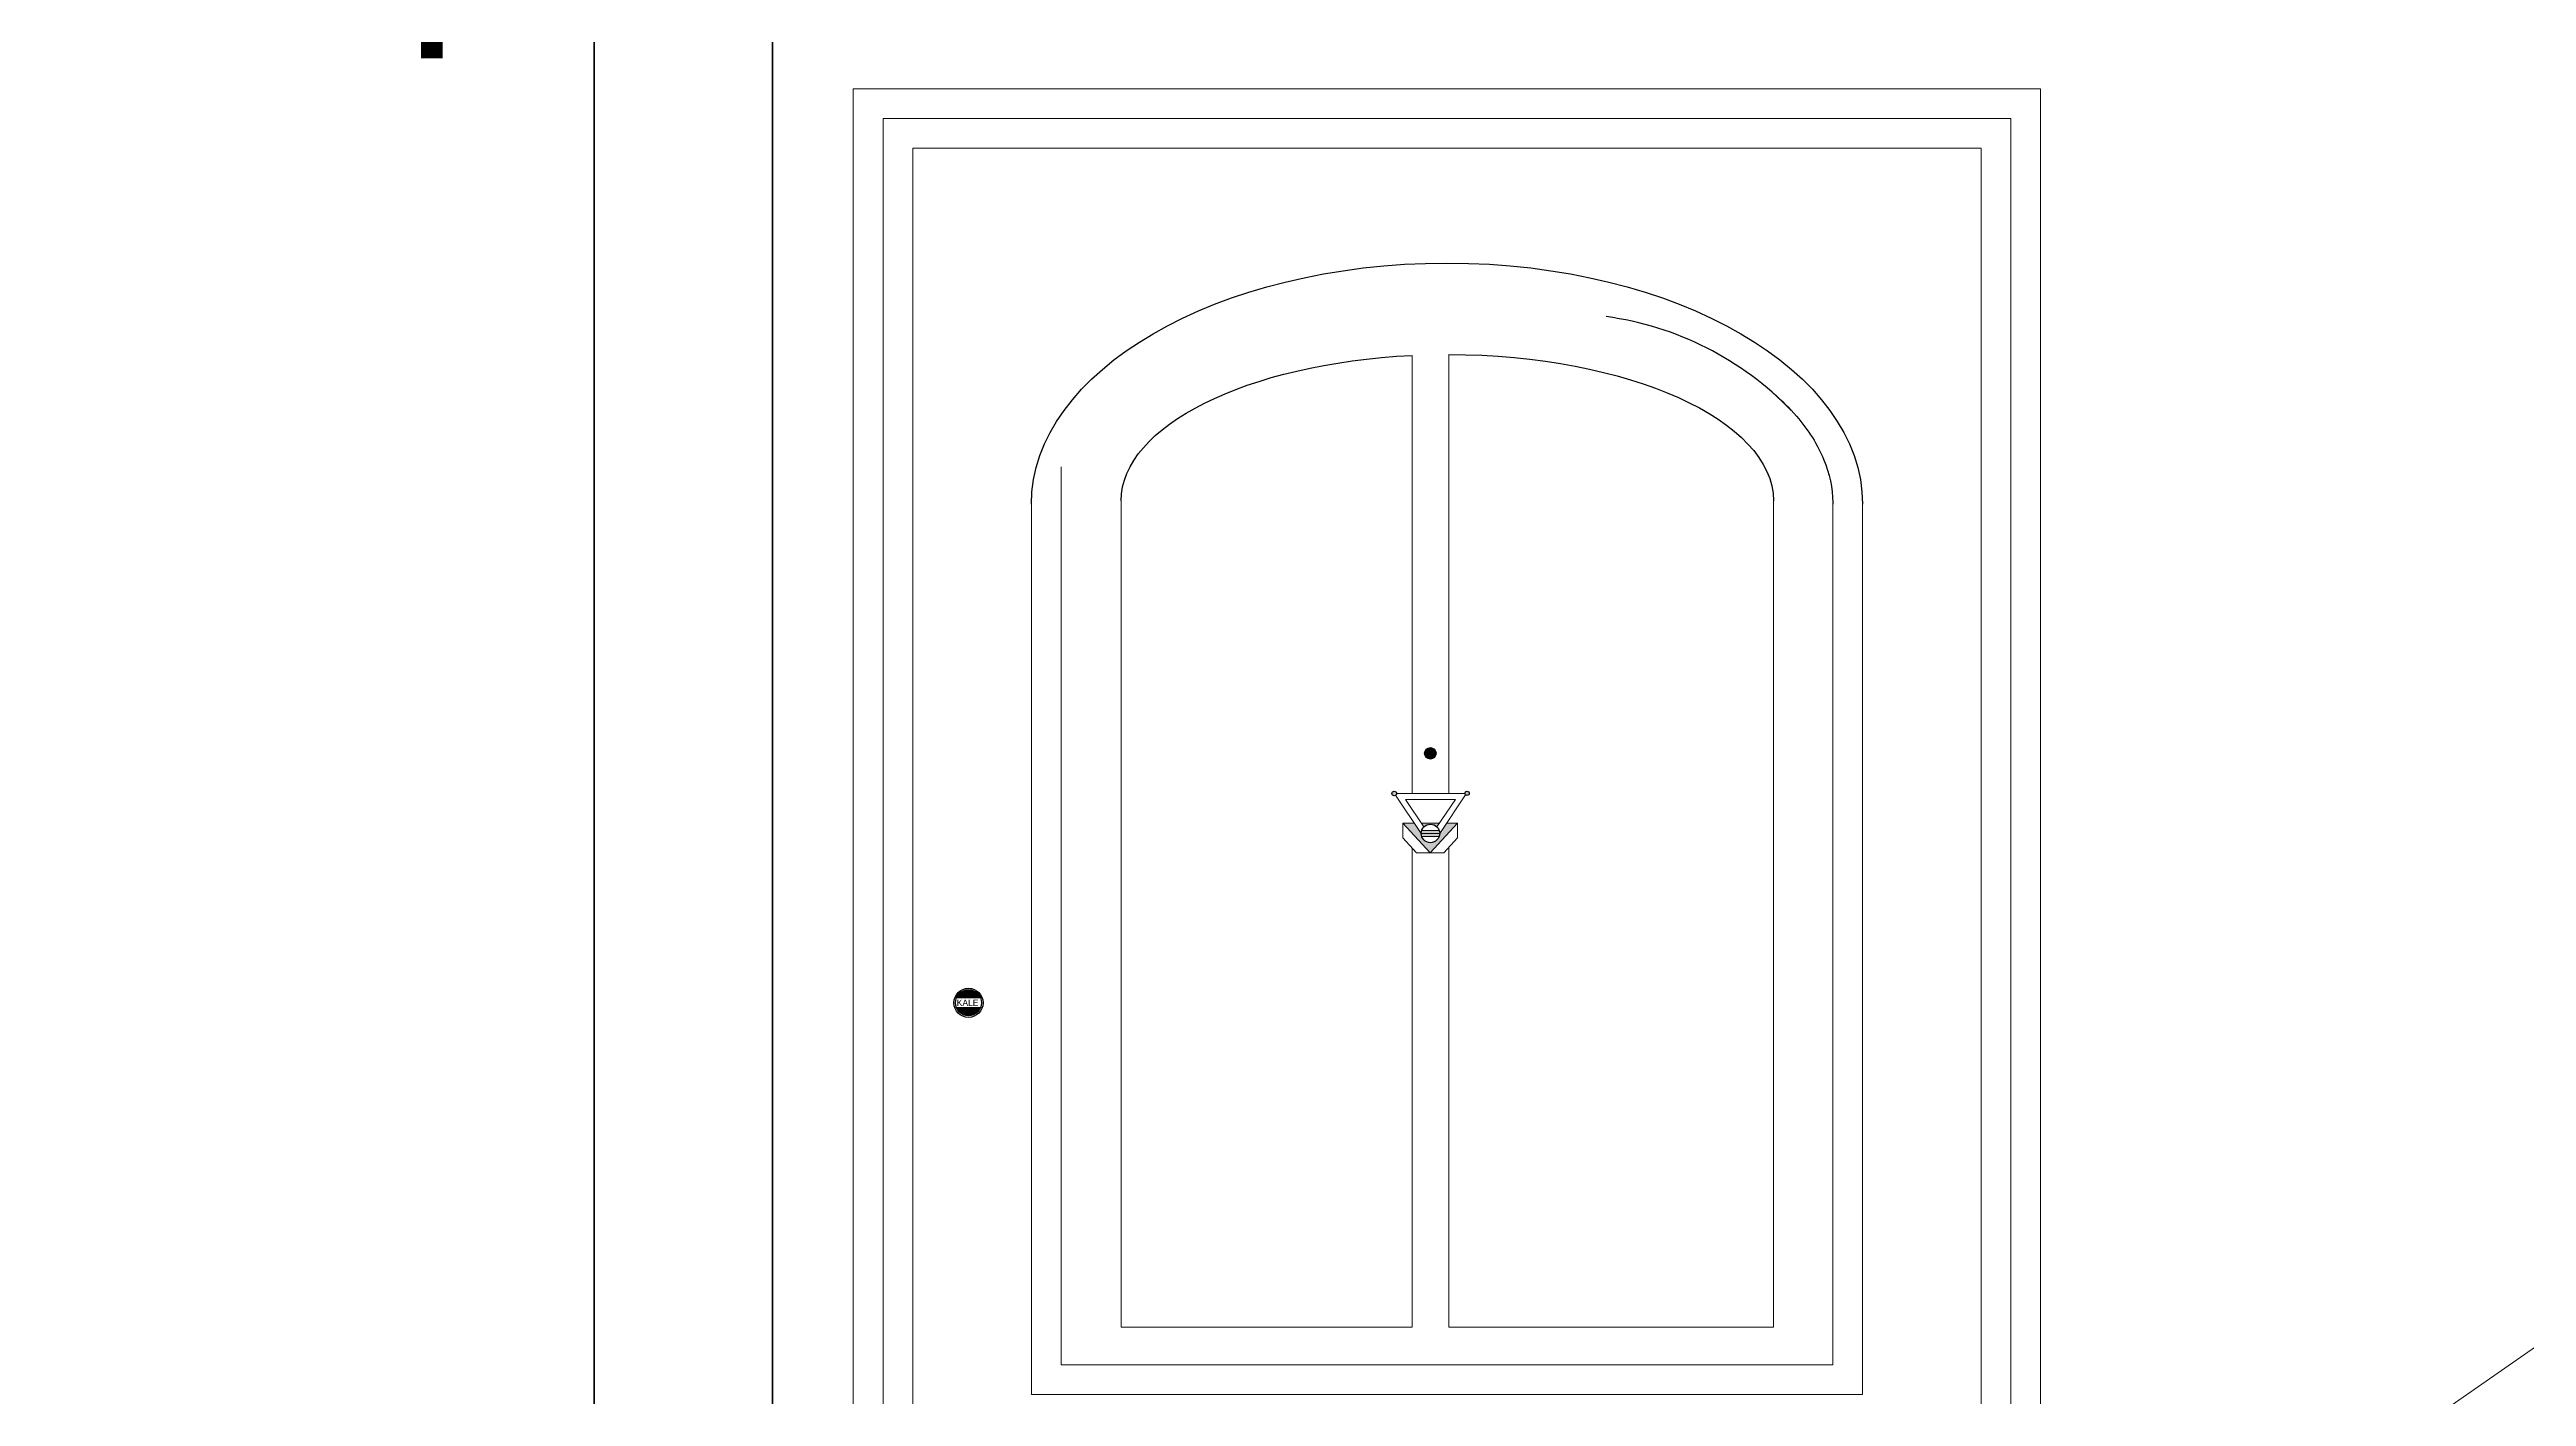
# Model space of a CAD drawing. Header units: millimetres. Extents: x 35860 to 71103, y -11298 to -8385.
# Drawn here: x 54766.2 to 54974.8, y -10353.6 to -10240.1 of the extents above; entities that cross this region are included whole.
import ezdxf
from ezdxf.enums import TextEntityAlignment as Align

# ---------------------------------------------------------------- set-up
doc = ezdxf.new("R2010")
doc.units = ezdxf.units.MM
doc.header["$MEASUREMENT"] = 0
for name, color, linetype, lineweight in [('02', 2, 'Continuous', 20), ('03_Yazı', 1, 'Continuous', 30), ('07', 3, 'Continuous', 70)]:
    doc.layers.add(name, color=color, linetype=linetype, lineweight=lineweight)
doc.layers.add('OLC', color=254, linetype='Continuous')
doc.layers.add('P', color=7, linetype='Continuous')
doc.styles.add('C', font='')
doc.styles.get('C').set_extended_font_data('Courier New Tur')

# ---------------------------------------------------------------- blocks, each defined once
blk = doc.blocks.new('DET_NO')
at = {"layer": '03_Yazı'}
blk.add_circle((0, 0), 20, dxfattribs=at)
at = {"layer": '03_Yazı', "style": 'C'}
blk.add_attdef('DET-1', text='', height=12.5, dxfattribs=at).set_placement((-30, 0), align=Align.MIDDLE_RIGHT)

msp = doc.modelspace()

# ---------------------------------------------------------------- hatches: boundary and pattern name
at = {"layer": 'OLC'}
msp.add_hatch(color=256, dxfattribs=at).paths.add_polyline_path([(54882.88, -10299.4, -1), (54882.12, -10299.4, -1)])
msp.add_hatch(color=256, dxfattribs=at).paths.add_polyline_path([(54882.88, -10299.4, -1), (54882.12, -10299.4, -1)])
msp.add_hatch(color=256, dxfattribs=at).paths.add_polyline_path([(54882.88, -10299.4, -1), (54882.12, -10299.4, -1)])
msp.add_hatch(color=256, dxfattribs=at).paths.add_polyline_path([(54882.88, -10299.4, -1), (54882.12, -10299.4, -1)])
msp.add_hatch(color=256, dxfattribs=at).paths.add_polyline_path([(54882.88, -10299.4, -1), (54882.12, -10299.4, -1)])
msp.add_hatch(color=256, dxfattribs=at).paths.add_polyline_path([(54882.88, -10299.4, -1), (54882.12, -10299.4, -1)])
msp.add_hatch(color=256, dxfattribs=at).paths.add_polyline_path([(54882.88, -10299.4, -1), (54882.12, -10299.4, -1)])
msp.add_hatch(color=256, dxfattribs=at).paths.add_polyline_path([(54882.88, -10299.4, -1), (54882.12, -10299.4, -1)])
msp.add_hatch(color=256, dxfattribs=at).paths.add_polyline_path([(54882.88, -10299.4, -1), (54882.12, -10299.4, -1)])
h = msp.add_hatch(color=256, dxfattribs=at)
h.paths.add_polyline_path([(54879.26, -10302.78, -1), (54879.65, -10302.78, -1)])
h.paths.add_polyline_path([(54885.42, -10302.77, -1.000005), (54885.79, -10302.77, -1.000005)])
h = msp.add_hatch(color=256, dxfattribs=at)
h.paths.add_polyline_path([(54879.26, -10302.78, -1), (54879.65, -10302.78, -1)])
h.paths.add_polyline_path([(54885.42, -10302.77, -1.000005), (54885.79, -10302.77, -1.000005)])
h = msp.add_hatch(color=256, dxfattribs=at)
h.paths.add_polyline_path([(54879.26, -10302.78, -1), (54879.65, -10302.78, -1)])
h.paths.add_polyline_path([(54885.42, -10302.77, -1.000005), (54885.79, -10302.77, -1.000005)])
h = msp.add_hatch(color=256, dxfattribs=at)
h.paths.add_polyline_path([(54880.19, -10305.28), (54881.14, -10305.28), (54881.73, -10306.15, 1), (54883.29, -10306.15), (54883.87, -10305.28), (54884.8, -10305.28), (54882.49, -10307.78)])
h.paths.add_polyline_path([(54881.96, -10305.6), (54881.75, -10305.28), (54883.27, -10305.28), (54883.05, -10305.6, 0.410146)], flags=17)
h.paths.add_polyline_path([(54881.78, -10305.9), (54883.24, -10305.9, -0.082185), (54883.29, -10306.15), (54881.73, -10306.15, -0.082185)], flags=17)
h.paths.add_polyline_path([(54881.73, -10306.15), (54883.29, -10306.15, -0.082185), (54883.24, -10306.4), (54881.78, -10306.4, -0.082185)], flags=16)
h = msp.add_hatch(color=256, dxfattribs=at)
h.paths.add_polyline_path([(54880.19, -10305.28), (54881.14, -10305.28), (54881.73, -10306.15, 1), (54883.29, -10306.15), (54883.87, -10305.28), (54884.8, -10305.28), (54882.49, -10307.78)])
h.paths.add_polyline_path([(54881.96, -10305.6), (54881.75, -10305.28), (54883.27, -10305.28), (54883.05, -10305.6, 0.410146)], flags=17)
h.paths.add_polyline_path([(54881.78, -10305.9), (54883.24, -10305.9, -0.082185), (54883.29, -10306.15), (54881.73, -10306.15, -0.082185)], flags=17)
h.paths.add_polyline_path([(54881.73, -10306.15), (54883.29, -10306.15, -0.082185), (54883.24, -10306.4), (54881.78, -10306.4, -0.082185)], flags=16)
h = msp.add_hatch(color=256, dxfattribs=at)
h.paths.add_polyline_path([(54880.19, -10305.28), (54881.14, -10305.28), (54881.73, -10306.15, 1), (54883.29, -10306.15), (54883.87, -10305.28), (54884.8, -10305.28), (54882.49, -10307.78)])
h.paths.add_polyline_path([(54881.96, -10305.6), (54881.75, -10305.28), (54883.27, -10305.28), (54883.05, -10305.6, 0.410146)], flags=17)
h.paths.add_polyline_path([(54881.78, -10305.9), (54883.24, -10305.9, -0.082185), (54883.29, -10306.15), (54881.73, -10306.15, -0.082185)], flags=17)
h.paths.add_polyline_path([(54881.73, -10306.15), (54883.29, -10306.15, -0.082185), (54883.24, -10306.4), (54881.78, -10306.4, -0.082185)], flags=16)
h = msp.add_hatch(color=256, dxfattribs=at)
h.paths.add_polyline_path([(54844.63, -10320.8, -0.689232), (54842.57, -10320.8)])
h.paths.add_polyline_path([(54842.57, -10320.01, -0.684046), (54844.62, -10320.01)])
h = msp.add_hatch(color=256, dxfattribs=at)
h.paths.add_polyline_path([(54844.63, -10320.8, -0.689232), (54842.57, -10320.8)])
h.paths.add_polyline_path([(54842.57, -10320.01, -0.684046), (54844.62, -10320.01)])
h = msp.add_hatch(color=256, dxfattribs=at)
h.paths.add_polyline_path([(54844.63, -10320.8, -0.689232), (54842.57, -10320.8)])
h.paths.add_polyline_path([(54842.57, -10320.01, -0.684046), (54844.62, -10320.01)])

# ---------------------------------------------------------------- linework, layer by layer
at = {"layer": '02'}
for p, q in [((54933.9, -10243.42), (54833.9, -10243.42)), ((54933.9, -10243.42), (54833.9, -10243.42)), ((54933.9, -10243.42), (54833.9, -10243.42)), ((54833.9, -10243.42), (54833.9, -10463.42)), ((54833.9, -10243.42), (54833.9, -10463.42)), ((54833.9, -10243.42), (54833.9, -10463.42)), ((54933.9, -10243.42), (54833.9, -10243.42)), ((54933.9, -10243.42), (54833.9, -10243.42)), ((54933.9, -10243.42), (54833.9, -10243.42)), ((54833.9, -10243.42), (54833.9, -10463.42)), ((54833.9, -10243.42), (54833.9, -10463.42)), ((54833.9, -10243.42), (54833.9, -10463.42)), ((54933.9, -10243.42), (54833.9, -10243.42)), ((54933.9, -10243.42), (54833.9, -10243.42)), ((54933.9, -10243.42), (54833.9, -10243.42)), ((54833.9, -10243.42), (54833.9, -10463.42)), ((54833.9, -10243.42), (54833.9, -10463.42)), ((54833.9, -10243.42), (54833.9, -10463.42)), ((54933.9, -10243.42), (54933.9, -10378.36)), ((54933.9, -10243.42), (54933.9, -10378.36)), ((54933.9, -10243.42), (54933.9, -10378.36)), ((54933.9, -10243.42), (54933.9, -10378.36)), ((54933.9, -10243.42), (54933.9, -10378.36)), ((54933.9, -10243.42), (54933.9, -10378.36)), ((54933.9, -10378.36), (54933.9, -10243.42)), ((54933.9, -10378.36), (54933.9, -10243.42)), ((54933.9, -10378.36), (54933.9, -10243.42)), ((54931.4, -10245.92), (54836.4, -10245.92)), ((54931.4, -10245.92), (54836.4, -10245.92)), ((54931.4, -10245.92), (54836.4, -10245.92)), ((54836.4, -10245.92), (54836.4, -10460.92)), ((54836.4, -10245.92), (54836.4, -10460.92)), ((54836.4, -10245.92), (54836.4, -10460.92)), ((54931.4, -10245.92), (54836.4, -10245.92)), ((54931.4, -10245.92), (54836.4, -10245.92)), ((54931.4, -10245.92), (54836.4, -10245.92)), ((54836.4, -10245.92), (54836.4, -10460.92)), ((54836.4, -10245.92), (54836.4, -10460.92)), ((54836.4, -10245.92), (54836.4, -10460.92)), ((54931.4, -10245.92), (54836.4, -10245.92)), ((54931.4, -10245.92), (54836.4, -10245.92)), ((54931.4, -10245.92), (54836.4, -10245.92)), ((54836.4, -10245.92), (54836.4, -10460.92)), ((54836.4, -10245.92), (54836.4, -10460.92)), ((54836.4, -10245.92), (54836.4, -10460.92)), ((54931.4, -10380.1), (54931.4, -10245.92)), ((54931.4, -10380.1), (54931.4, -10245.92)), ((54931.4, -10380.1), (54931.4, -10245.92)), ((54931.4, -10380.1), (54931.4, -10245.92)), ((54931.4, -10380.1), (54931.4, -10245.92)), ((54931.4, -10380.1), (54931.4, -10245.92)), ((54931.4, -10380.1), (54931.4, -10245.92)), ((54931.4, -10380.1), (54931.4, -10245.92)), ((54931.4, -10380.1), (54931.4, -10245.92)), ((54928.9, -10248.42), (54838.9, -10248.42)), ((54928.9, -10248.42), (54838.9, -10248.42)), ((54928.9, -10248.42), (54838.9, -10248.42)), ((54838.9, -10248.42), (54838.9, -10458.42)), ((54838.9, -10248.42), (54838.9, -10458.42)), ((54838.9, -10248.42), (54838.9, -10458.42)), ((54928.9, -10248.42), (54838.9, -10248.42)), ((54928.9, -10248.42), (54838.9, -10248.42)), ((54928.9, -10248.42), (54838.9, -10248.42)), ((54838.9, -10248.42), (54838.9, -10458.42)), ((54838.9, -10248.42), (54838.9, -10458.42)), ((54838.9, -10248.42), (54838.9, -10458.42)), ((54928.9, -10248.42), (54838.9, -10248.42)), ((54928.9, -10248.42), (54838.9, -10248.42)), ((54928.9, -10248.42), (54838.9, -10248.42)), ((54838.9, -10248.42), (54838.9, -10458.42)), ((54838.9, -10248.42), (54838.9, -10458.42)), ((54838.9, -10248.42), (54838.9, -10458.42)), ((54928.9, -10381.84), (54928.9, -10248.42)), ((54928.9, -10381.84), (54928.9, -10248.42)), ((54928.9, -10381.84), (54928.9, -10248.42)), ((54928.9, -10381.84), (54928.9, -10248.42)), ((54928.9, -10381.84), (54928.9, -10248.42)), ((54928.9, -10381.84), (54928.9, -10248.42)), ((54928.9, -10381.84), (54928.9, -10248.42)), ((54928.9, -10381.84), (54928.9, -10248.42)), ((54928.9, -10381.84), (54928.9, -10248.42)), ((54880.96, -10273.13), (54880.96, -10265.88)), ((54880.96, -10273.13), (54880.96, -10265.88)), ((54880.96, -10273.13), (54880.96, -10265.88)), ((54880.96, -10273.13), (54880.96, -10265.88)), ((54880.96, -10273.13), (54880.96, -10265.88)), ((54880.96, -10273.13), (54880.96, -10265.88)), ((54880.96, -10273.13), (54880.96, -10265.88)), ((54880.96, -10273.13), (54880.96, -10265.88)), ((54880.96, -10273.13), (54880.96, -10265.88)), ((54884.05, -10273.13), (54884.05, -10265.81)), ((54884.05, -10273.13), (54884.05, -10265.81)), ((54884.05, -10273.13), (54884.05, -10265.81)), ((54884.05, -10273.13), (54884.05, -10265.81)), ((54884.05, -10273.13), (54884.05, -10265.81)), ((54884.05, -10273.13), (54884.05, -10265.81)), ((54884.05, -10273.13), (54884.05, -10265.81)), ((54884.05, -10273.13), (54884.05, -10265.81)), ((54884.05, -10273.13), (54884.05, -10265.81)), ((54880.96, -10278.13), (54880.96, -10273.13)), ((54880.96, -10278.13), (54880.96, -10273.13)), ((54880.96, -10278.13), (54880.96, -10273.13)), ((54880.96, -10278.13), (54880.96, -10273.13)), ((54880.96, -10278.13), (54880.96, -10273.13)), ((54880.96, -10278.13), (54880.96, -10273.13)), ((54880.96, -10278.13), (54880.96, -10273.13)), ((54880.96, -10278.13), (54880.96, -10273.13)), ((54880.96, -10278.13), (54880.96, -10273.13)), ((54884.05, -10278.13), (54884.05, -10273.13)), ((54884.05, -10278.13), (54884.05, -10273.13)), ((54884.05, -10278.13), (54884.05, -10273.13)), ((54884.05, -10278.13), (54884.05, -10273.13)), ((54884.05, -10278.13), (54884.05, -10273.13)), ((54884.05, -10278.13), (54884.05, -10273.13)), ((54884.05, -10278.13), (54884.05, -10273.13)), ((54884.05, -10278.13), (54884.05, -10273.13)), ((54884.05, -10278.13), (54884.05, -10273.13)), ((54851.4, -10275.28), (54851.4, -10350.92)), ((54851.4, -10275.28), (54851.4, -10350.92)), ((54851.4, -10275.28), (54851.4, -10350.92)), ((54848.9, -10278.42), (54848.9, -10353.42)), ((54848.9, -10278.42), (54848.9, -10353.42)), ((54848.9, -10278.42), (54848.9, -10353.42)), ((54848.9, -10278.42), (54848.9, -10353.42)), ((54848.9, -10278.42), (54848.9, -10353.42)), ((54848.9, -10278.42), (54848.9, -10353.42)), ((54848.9, -10278.42), (54848.9, -10353.42)), ((54848.9, -10278.42), (54848.9, -10353.42)), ((54848.9, -10278.42), (54848.9, -10353.42)), ((54851.4, -10278.42), (54851.4, -10350.92)), ((54851.4, -10278.42), (54851.4, -10350.92)), ((54851.4, -10278.42), (54851.4, -10350.92)), ((54851.4, -10278.42), (54851.4, -10350.92)), ((54851.4, -10278.42), (54851.4, -10350.92)), ((54851.4, -10278.42), (54851.4, -10350.92)), ((54856.46, -10347.74), (54856.46, -10278.13)), ((54856.46, -10347.74), (54856.46, -10278.13)), ((54856.46, -10347.74), (54856.46, -10278.13)), ((54856.46, -10347.74), (54856.46, -10278.13)), ((54856.46, -10347.74), (54856.46, -10278.13)), ((54856.46, -10347.74), (54856.46, -10278.13)), ((54856.46, -10347.74), (54856.46, -10278.13)), ((54856.46, -10347.74), (54856.46, -10278.13)), ((54856.46, -10347.74), (54856.46, -10278.13)), ((54880.96, -10278.13), (54880.96, -10302.78)), ((54880.96, -10278.13), (54880.96, -10292.78)), ((54880.96, -10278.13), (54880.96, -10292.78)), ((54880.96, -10278.13), (54880.96, -10302.78)), ((54880.96, -10278.13), (54880.96, -10302.78)), ((54880.96, -10278.13), (54880.96, -10292.78)), ((54880.96, -10278.13), (54880.96, -10302.78)), ((54880.96, -10278.13), (54880.96, -10292.78)), ((54880.96, -10278.13), (54880.96, -10292.78)), ((54880.96, -10278.13), (54880.96, -10302.78)), ((54880.96, -10278.13), (54880.96, -10302.78)), ((54880.96, -10278.13), (54880.96, -10292.78)), ((54880.96, -10278.13), (54880.96, -10302.78)), ((54880.96, -10278.13), (54880.96, -10292.78)), ((54880.96, -10278.13), (54880.96, -10292.78)), ((54880.96, -10278.13), (54880.96, -10302.78)), ((54880.96, -10278.13), (54880.96, -10302.78)), ((54880.96, -10278.13), (54880.96, -10292.78)), ((54884.05, -10302.78), (54884.05, -10278.13)), ((54884.05, -10292.78), (54884.05, -10278.13)), ((54884.05, -10292.78), (54884.05, -10278.13)), ((54884.05, -10302.78), (54884.05, -10278.13)), ((54884.05, -10302.78), (54884.05, -10278.13)), ((54884.05, -10292.78), (54884.05, -10278.13)), ((54884.05, -10302.78), (54884.05, -10278.13)), ((54884.05, -10292.78), (54884.05, -10278.13)), ((54884.05, -10292.78), (54884.05, -10278.13)), ((54884.05, -10302.78), (54884.05, -10278.13)), ((54884.05, -10302.78), (54884.05, -10278.13)), ((54884.05, -10292.78), (54884.05, -10278.13)), ((54884.05, -10302.78), (54884.05, -10278.13)), ((54884.05, -10292.78), (54884.05, -10278.13)), ((54884.05, -10292.78), (54884.05, -10278.13)), ((54884.05, -10302.78), (54884.05, -10278.13)), ((54884.05, -10302.78), (54884.05, -10278.13)), ((54884.05, -10292.78), (54884.05, -10278.13)), ((54911.39, -10278.13), (54911.39, -10347.74)), ((54911.39, -10278.13), (54911.39, -10347.74)), ((54911.39, -10278.13), (54911.39, -10347.74)), ((54911.39, -10278.13), (54911.39, -10347.74)), ((54911.39, -10278.13), (54911.39, -10347.74)), ((54911.39, -10278.13), (54911.39, -10347.74)), ((54911.39, -10278.13), (54911.39, -10347.74)), ((54911.39, -10278.13), (54911.39, -10347.74)), ((54911.39, -10278.13), (54911.39, -10347.74)), ((54916.4, -10350.92), (54916.4, -10278.42)), ((54916.4, -10350.92), (54916.4, -10278.42)), ((54916.4, -10350.92), (54916.4, -10278.42)), ((54916.4, -10350.92), (54916.4, -10278.42)), ((54916.4, -10350.92), (54916.4, -10278.42)), ((54916.4, -10350.92), (54916.4, -10278.42)), ((54916.4, -10350.92), (54916.4, -10278.42)), ((54916.4, -10350.92), (54916.4, -10278.42)), ((54916.4, -10350.92), (54916.4, -10278.42)), ((54918.9, -10353.42), (54918.9, -10278.42)), ((54918.9, -10353.42), (54918.9, -10278.42)), ((54918.9, -10353.42), (54918.9, -10278.42)), ((54918.9, -10353.42), (54918.9, -10278.42)), ((54918.9, -10353.42), (54918.9, -10278.42)), ((54918.9, -10353.42), (54918.9, -10278.42)), ((54918.9, -10353.42), (54918.9, -10278.42)), ((54918.9, -10353.42), (54918.9, -10278.42)), ((54918.9, -10353.42), (54918.9, -10278.42)), ((54922.42, -10386.35), (55074.58, -10280.55)), ((54881.73, -10306.15), (54879.56, -10302.93)), ((54881.73, -10306.15), (54879.56, -10302.93)), ((54881.73, -10306.15), (54879.56, -10302.93)), ((54881.73, -10306.15), (54879.56, -10302.93)), ((54881.73, -10306.15), (54879.56, -10302.93)), ((54881.73, -10306.15), (54879.56, -10302.93)), ((54881.73, -10306.15), (54879.56, -10302.93)), ((54881.73, -10306.15), (54879.56, -10302.93)), ((54881.73, -10306.15), (54879.56, -10302.93)), ((54879.65, -10302.78), (54880.96, -10302.78)), ((54879.65, -10302.78), (54880.96, -10302.78)), ((54879.65, -10302.78), (54880.96, -10302.78)), ((54879.65, -10302.78), (54880.96, -10302.78)), ((54879.65, -10302.78), (54880.96, -10302.78)), ((54879.65, -10302.78), (54880.96, -10302.78)), ((54879.65, -10302.78), (54880.96, -10302.78)), ((54879.65, -10302.78), (54880.96, -10302.78)), ((54879.65, -10302.78), (54880.96, -10302.78)), ((54880.06, -10302.78), (54880.06, -10302.78)), ((54880.06, -10302.78), (54880.06, -10302.78)), ((54880.06, -10302.78), (54880.06, -10302.78)), ((54880.06, -10302.78), (54880.06, -10302.78)), ((54880.06, -10302.78), (54880.06, -10302.78)), ((54880.06, -10302.78), (54880.06, -10302.78)), ((54880.06, -10302.78), (54880.06, -10302.78)), ((54880.06, -10302.78), (54880.06, -10302.78)), ((54880.06, -10302.78), (54880.06, -10302.78)), ((54884.61, -10303.28), (54880.4, -10303.28)), ((54881.96, -10305.6), (54880.4, -10303.28)), ((54881.96, -10305.6), (54880.4, -10303.28)), ((54884.61, -10303.28), (54880.4, -10303.28)), ((54884.61, -10303.28), (54880.4, -10303.28)), ((54881.96, -10305.6), (54880.4, -10303.28)), ((54884.61, -10303.28), (54880.4, -10303.28)), ((54881.96, -10305.6), (54880.4, -10303.28)), ((54881.96, -10305.6), (54880.4, -10303.28)), ((54884.61, -10303.28), (54880.4, -10303.28)), ((54884.61, -10303.28), (54880.4, -10303.28)), ((54881.96, -10305.6), (54880.4, -10303.28)), ((54884.61, -10303.28), (54880.4, -10303.28)), ((54881.96, -10305.6), (54880.4, -10303.28)), ((54881.96, -10305.6), (54880.4, -10303.28)), ((54884.61, -10303.28), (54880.4, -10303.28)), ((54884.61, -10303.28), (54880.4, -10303.28)), ((54881.96, -10305.6), (54880.4, -10303.28)), ((54884.05, -10302.78), (54880.96, -10302.78)), ((54884.05, -10302.78), (54880.96, -10302.78)), ((54884.05, -10302.78), (54880.96, -10302.78)), ((54884.05, -10302.78), (54880.96, -10302.78)), ((54884.05, -10302.78), (54880.96, -10302.78)), ((54884.05, -10302.78), (54880.96, -10302.78)), ((54884.05, -10302.78), (54880.96, -10302.78)), ((54884.05, -10302.78), (54880.96, -10302.78)), ((54884.05, -10302.78), (54880.96, -10302.78)), ((54884.61, -10303.28), (54883.05, -10305.6)), ((54884.61, -10303.28), (54883.05, -10305.6)), ((54884.61, -10303.28), (54883.05, -10305.6)), ((54884.61, -10303.28), (54883.05, -10305.6)), ((54884.61, -10303.28), (54883.05, -10305.6)), ((54884.61, -10303.28), (54883.05, -10305.6)), ((54884.61, -10303.28), (54883.05, -10305.6)), ((54884.61, -10303.28), (54883.05, -10305.6)), ((54884.61, -10303.28), (54883.05, -10305.6)), ((54885.47, -10302.9), (54883.29, -10306.15)), ((54885.47, -10302.9), (54883.29, -10306.15)), ((54885.47, -10302.9), (54883.29, -10306.15)), ((54885.47, -10302.9), (54883.29, -10306.15)), ((54885.47, -10302.9), (54883.29, -10306.15)), ((54885.47, -10302.9), (54883.29, -10306.15)), ((54885.47, -10302.9), (54883.29, -10306.15)), ((54885.47, -10302.9), (54883.29, -10306.15)), ((54885.47, -10302.9), (54883.29, -10306.15)), ((54884.05, -10302.78), (54885.42, -10302.78)), ((54884.05, -10302.78), (54885.42, -10302.78)), ((54884.05, -10302.78), (54885.42, -10302.78)), ((54884.05, -10302.78), (54885.42, -10302.78)), ((54884.05, -10302.78), (54885.42, -10302.78)), ((54884.05, -10302.78), (54885.42, -10302.78)), ((54884.05, -10302.78), (54885.42, -10302.78)), ((54884.05, -10302.78), (54885.42, -10302.78)), ((54884.05, -10302.78), (54885.42, -10302.78)), ((54884.95, -10302.78), (54884.94, -10302.78)), ((54884.95, -10302.78), (54884.94, -10302.78)), ((54884.95, -10302.78), (54884.94, -10302.78)), ((54884.95, -10302.78), (54884.94, -10302.78)), ((54884.95, -10302.78), (54884.94, -10302.78)), ((54884.95, -10302.78), (54884.94, -10302.78)), ((54884.95, -10302.78), (54884.94, -10302.78)), ((54884.95, -10302.78), (54884.94, -10302.78)), ((54884.95, -10302.78), (54884.94, -10302.78)), ((54882.49, -10307.78), (54880.19, -10305.28)), ((54881.14, -10305.28), (54880.19, -10305.28)), ((54880.19, -10305.28), (54880.19, -10306.53)), ((54882.49, -10307.78), (54880.19, -10305.28)), ((54880.19, -10305.28), (54880.19, -10306.53)), ((54881.14, -10305.28), (54880.19, -10305.28)), ((54882.49, -10307.78), (54880.19, -10305.28)), ((54881.14, -10305.28), (54880.19, -10305.28)), ((54880.19, -10305.28), (54880.19, -10306.53)), ((54882.49, -10307.78), (54880.19, -10305.28)), ((54881.14, -10305.28), (54880.19, -10305.28)), ((54880.19, -10305.28), (54880.19, -10306.53)), ((54882.49, -10307.78), (54880.19, -10305.28)), ((54880.19, -10305.28), (54880.19, -10306.53)), ((54881.14, -10305.28), (54880.19, -10305.28)), ((54882.49, -10307.78), (54880.19, -10305.28)), ((54881.14, -10305.28), (54880.19, -10305.28)), ((54880.19, -10305.28), (54880.19, -10306.53)), ((54882.49, -10307.78), (54880.19, -10305.28)), ((54881.14, -10305.28), (54880.19, -10305.28)), ((54880.19, -10305.28), (54880.19, -10306.53)), ((54882.49, -10307.78), (54880.19, -10305.28)), ((54880.19, -10305.28), (54880.19, -10306.53)), ((54881.14, -10305.28), (54880.19, -10305.28)), ((54882.49, -10307.78), (54880.19, -10305.28)), ((54881.14, -10305.28), (54880.19, -10305.28)), ((54880.19, -10305.28), (54880.19, -10306.53)), ((54883.27, -10305.28), (54881.75, -10305.28)), ((54883.27, -10305.28), (54881.75, -10305.28)), ((54883.27, -10305.28), (54881.75, -10305.28)), ((54883.27, -10305.28), (54881.75, -10305.28)), ((54883.27, -10305.28), (54881.75, -10305.28)), ((54883.27, -10305.28), (54881.75, -10305.28)), ((54883.27, -10305.28), (54881.75, -10305.28)), ((54883.27, -10305.28), (54881.75, -10305.28)), ((54883.27, -10305.28), (54881.75, -10305.28)), ((54883.24, -10305.9), (54881.78, -10305.9)), ((54883.24, -10305.9), (54881.78, -10305.9)), ((54883.24, -10305.9), (54881.78, -10305.9)), ((54883.24, -10305.9), (54881.78, -10305.9)), ((54883.24, -10305.9), (54881.78, -10305.9)), ((54883.24, -10305.9), (54881.78, -10305.9)), ((54883.24, -10305.9), (54881.78, -10305.9)), ((54883.24, -10305.9), (54881.78, -10305.9)), ((54883.24, -10305.9), (54881.78, -10305.9)), ((54884.8, -10305.28), (54882.49, -10307.78)), ((54884.8, -10305.28), (54882.49, -10307.78)), ((54884.8, -10305.28), (54882.49, -10307.78)), ((54884.8, -10305.28), (54882.49, -10307.78)), ((54884.8, -10305.28), (54882.49, -10307.78)), ((54884.8, -10305.28), (54882.49, -10307.78)), ((54884.8, -10305.28), (54882.49, -10307.78)), ((54884.8, -10305.28), (54882.49, -10307.78)), ((54884.8, -10305.28), (54882.49, -10307.78)), ((54884.8, -10305.28), (54883.87, -10305.28)), ((54884.8, -10305.28), (54883.87, -10305.28)), ((54884.8, -10305.28), (54883.87, -10305.28)), ((54884.8, -10305.28), (54883.87, -10305.28)), ((54884.8, -10305.28), (54883.87, -10305.28)), ((54884.8, -10305.28), (54883.87, -10305.28)), ((54884.8, -10305.28), (54883.87, -10305.28)), ((54884.8, -10305.28), (54883.87, -10305.28)), ((54884.8, -10305.28), (54883.87, -10305.28)), ((54884.8, -10306.53), (54884.8, -10305.28)), ((54884.8, -10306.53), (54884.8, -10305.28)), ((54884.8, -10306.53), (54884.8, -10305.28)), ((54884.8, -10306.53), (54884.8, -10305.28)), ((54884.8, -10306.53), (54884.8, -10305.28)), ((54884.8, -10306.53), (54884.8, -10305.28)), ((54884.8, -10306.53), (54884.8, -10305.28)), ((54884.8, -10306.53), (54884.8, -10305.28)), ((54884.8, -10306.53), (54884.8, -10305.28)), ((54880.19, -10306.53), (54881.34, -10307.77)), ((54880.19, -10306.53), (54881.34, -10307.77)), ((54880.19, -10306.53), (54881.34, -10307.77)), ((54880.19, -10306.53), (54881.34, -10307.77)), ((54880.19, -10306.53), (54881.34, -10307.77)), ((54880.19, -10306.53), (54881.34, -10307.77)), ((54880.19, -10306.53), (54881.34, -10307.77)), ((54880.19, -10306.53), (54881.34, -10307.77)), ((54880.19, -10306.53), (54881.34, -10307.77)), ((54880.96, -10307.35), (54880.96, -10347.74)), ((54880.96, -10307.35), (54880.96, -10347.74)), ((54880.96, -10307.35), (54880.96, -10347.74)), ((54880.96, -10307.35), (54880.96, -10347.74)), ((54880.96, -10307.35), (54880.96, -10347.74)), ((54880.96, -10307.35), (54880.96, -10347.74)), ((54880.96, -10307.35), (54880.96, -10347.74)), ((54880.96, -10307.35), (54880.96, -10347.74)), ((54880.96, -10307.35), (54880.96, -10347.74)), ((54880.96, -10307.78), (54880.96, -10307.78)), ((54880.96, -10307.78), (54880.96, -10307.78)), ((54880.96, -10307.78), (54880.96, -10307.78)), ((54880.96, -10307.78), (54880.96, -10307.78)), ((54880.96, -10307.78), (54880.96, -10307.78)), ((54880.96, -10307.78), (54880.96, -10307.78)), ((54880.96, -10307.78), (54880.96, -10307.78)), ((54880.96, -10307.78), (54880.96, -10307.78)), ((54880.96, -10307.78), (54880.96, -10307.78)), ((54882.49, -10307.78), (54881.34, -10307.77)), ((54883.65, -10307.78), (54881.34, -10307.77)), ((54883.65, -10307.78), (54881.34, -10307.77)), ((54882.49, -10307.78), (54881.34, -10307.77)), ((54882.49, -10307.78), (54881.34, -10307.77)), ((54883.65, -10307.78), (54881.34, -10307.77)), ((54882.49, -10307.78), (54881.34, -10307.77)), ((54883.65, -10307.78), (54881.34, -10307.77)), ((54883.65, -10307.78), (54881.34, -10307.77)), ((54882.49, -10307.78), (54881.34, -10307.77)), ((54882.49, -10307.78), (54881.34, -10307.77)), ((54883.65, -10307.78), (54881.34, -10307.77)), ((54882.49, -10307.78), (54881.34, -10307.77)), ((54883.65, -10307.78), (54881.34, -10307.77)), ((54883.65, -10307.78), (54881.34, -10307.77)), ((54882.49, -10307.78), (54881.34, -10307.77)), ((54882.49, -10307.78), (54881.34, -10307.77)), ((54883.65, -10307.78), (54881.34, -10307.77)), ((54883.29, -10306.15), (54881.73, -10306.15)), ((54883.29, -10306.15), (54881.73, -10306.15)), ((54883.29, -10306.15), (54881.73, -10306.15)), ((54883.29, -10306.15), (54881.73, -10306.15)), ((54883.29, -10306.15), (54881.73, -10306.15)), ((54883.29, -10306.15), (54881.73, -10306.15)), ((54883.29, -10306.15), (54881.73, -10306.15)), ((54883.29, -10306.15), (54881.73, -10306.15)), ((54883.29, -10306.15), (54881.73, -10306.15)), ((54883.24, -10306.4), (54881.78, -10306.4)), ((54883.24, -10306.4), (54881.78, -10306.4)), ((54883.24, -10306.4), (54881.78, -10306.4)), ((54883.24, -10306.4), (54881.78, -10306.4)), ((54883.24, -10306.4), (54881.78, -10306.4)), ((54883.24, -10306.4), (54881.78, -10306.4)), ((54883.24, -10306.4), (54881.78, -10306.4)), ((54883.24, -10306.4), (54881.78, -10306.4)), ((54883.24, -10306.4), (54881.78, -10306.4)), ((54884.8, -10306.53), (54883.65, -10307.78)), ((54884.8, -10306.53), (54883.65, -10307.78)), ((54884.8, -10306.53), (54883.65, -10307.78)), ((54884.8, -10306.53), (54883.65, -10307.78)), ((54884.8, -10306.53), (54883.65, -10307.78)), ((54884.8, -10306.53), (54883.65, -10307.78)), ((54884.8, -10306.53), (54883.65, -10307.78)), ((54884.8, -10306.53), (54883.65, -10307.78)), ((54884.8, -10306.53), (54883.65, -10307.78)), ((54884.05, -10347.74), (54884.05, -10307.34)), ((54884.05, -10347.74), (54884.05, -10307.34)), ((54884.05, -10347.74), (54884.05, -10307.34)), ((54884.05, -10347.74), (54884.05, -10307.34)), ((54884.05, -10347.74), (54884.05, -10307.34)), ((54884.05, -10347.74), (54884.05, -10307.34)), ((54884.05, -10347.74), (54884.05, -10307.34)), ((54884.05, -10347.74), (54884.05, -10307.34)), ((54884.05, -10347.74), (54884.05, -10307.34)), ((54884.05, -10307.78), (54884.05, -10307.78)), ((54884.05, -10307.78), (54884.05, -10307.78)), ((54884.05, -10307.78), (54884.05, -10307.78)), ((54884.05, -10307.78), (54884.05, -10307.78)), ((54884.05, -10307.78), (54884.05, -10307.78)), ((54884.05, -10307.78), (54884.05, -10307.78)), ((54884.05, -10307.78), (54884.05, -10307.78)), ((54884.05, -10307.78), (54884.05, -10307.78)), ((54884.05, -10307.78), (54884.05, -10307.78)), ((54844.62, -10320.01), (54842.57, -10320.01)), ((54844.62, -10320.01), (54842.57, -10320.01)), ((54844.62, -10320.01), (54842.57, -10320.01)), ((54844.63, -10320.8), (54842.57, -10320.8)), ((54844.63, -10320.8), (54842.57, -10320.8)), ((54844.63, -10320.8), (54842.57, -10320.8)), ((54880.96, -10347.74), (54856.46, -10347.74)), ((54880.96, -10347.74), (54856.46, -10347.74)), ((54880.96, -10347.74), (54856.46, -10347.74)), ((54880.96, -10347.74), (54856.46, -10347.74)), ((54880.96, -10347.74), (54856.46, -10347.74)), ((54880.96, -10347.74), (54856.46, -10347.74)), ((54880.96, -10347.74), (54856.46, -10347.74)), ((54880.96, -10347.74), (54856.46, -10347.74)), ((54880.96, -10347.74), (54856.46, -10347.74)), ((54911.39, -10347.74), (54884.05, -10347.74)), ((54911.39, -10347.74), (54884.05, -10347.74)), ((54911.39, -10347.74), (54884.05, -10347.74)), ((54911.39, -10347.74), (54884.05, -10347.74)), ((54911.39, -10347.74), (54884.05, -10347.74)), ((54911.39, -10347.74), (54884.05, -10347.74)), ((54911.39, -10347.74), (54884.05, -10347.74)), ((54911.39, -10347.74), (54884.05, -10347.74)), ((54911.39, -10347.74), (54884.05, -10347.74)), ((54851.4, -10350.92), (54916.4, -10350.92)), ((54851.4, -10350.92), (54916.4, -10350.92)), ((54851.4, -10350.92), (54916.4, -10350.92)), ((54851.4, -10350.92), (54916.4, -10350.92)), ((54851.4, -10350.92), (54916.4, -10350.92)), ((54851.4, -10350.92), (54916.4, -10350.92)), ((54851.4, -10350.92), (54916.4, -10350.92)), ((54851.4, -10350.92), (54916.4, -10350.92)), ((54851.4, -10350.92), (54916.4, -10350.92)), ((54848.9, -10353.42), (54918.9, -10353.42)), ((54848.9, -10353.42), (54918.9, -10353.42)), ((54848.9, -10353.42), (54918.9, -10353.42)), ((54848.9, -10353.42), (54918.9, -10353.42)), ((54848.9, -10353.42), (54918.9, -10353.42)), ((54848.9, -10353.42), (54918.9, -10353.42)), ((54848.9, -10353.42), (54918.9, -10353.42)), ((54848.9, -10353.42), (54918.9, -10353.42)), ((54848.9, -10353.42), (54918.9, -10353.42))]:
    msp.add_line(p, q, dxfattribs=at)
at = {"layer": '07'}
for p, q in [((54812.08, -10238.42), (54812.08, -10463.42)), ((54827.08, -10238.42), (54827.08, -10463.42))]:
    msp.add_line(p, q, dxfattribs=at)
at = {"layer": 'OLC'}
for centre, radius in [((54843.6, -10320.42), 1.23), ((54843.6, -10320.42), 1.23), ((54843.6, -10320.42), 1.23), ((54843.6, -10320.41), 1.1), ((54843.6, -10320.41), 1.1), ((54843.6, -10320.41), 1.1)]:
    msp.add_circle(centre, radius, dxfattribs=at)
at = {"layer": 'P'}
for centre, radius in [((54882.5, -10299.4), 0.483), ((54882.5, -10299.4), 0.483), ((54882.5, -10299.4), 0.483), ((54882.5, -10299.4), 0.483), ((54882.5, -10299.4), 0.483), ((54882.5, -10299.4), 0.483), ((54882.5, -10299.4), 0.483), ((54882.5, -10299.4), 0.483), ((54882.5, -10299.4), 0.483), ((54882.5, -10299.4), 0.433), ((54882.5, -10299.4), 0.433), ((54882.5, -10299.4), 0.433), ((54882.5, -10299.4), 0.433), ((54882.5, -10299.4), 0.433), ((54882.5, -10299.4), 0.433), ((54882.5, -10299.4), 0.433), ((54882.5, -10299.4), 0.433), ((54882.5, -10299.4), 0.433), ((54882.5, -10299.4), 0.383), ((54882.5, -10299.4), 0.383), ((54882.5, -10299.4), 0.383), ((54882.5, -10299.4), 0.383), ((54882.5, -10299.4), 0.383), ((54882.5, -10299.4), 0.383), ((54882.5, -10299.4), 0.383), ((54882.5, -10299.4), 0.383), ((54882.5, -10299.4), 0.383), ((54879.46, -10302.78), 0.191), ((54879.46, -10302.78), 0.191), ((54879.46, -10302.78), 0.191), ((54879.46, -10302.78), 0.191), ((54879.46, -10302.78), 0.191), ((54879.46, -10302.78), 0.191), ((54879.46, -10302.78), 0.191), ((54879.46, -10302.78), 0.191), ((54879.46, -10302.78), 0.191), ((54885.6, -10302.77), 0.182), ((54885.6, -10302.77), 0.182), ((54885.6, -10302.77), 0.182), ((54885.6, -10302.77), 0.182), ((54885.6, -10302.77), 0.182), ((54885.6, -10302.77), 0.182), ((54885.6, -10302.77), 0.182), ((54885.6, -10302.77), 0.182), ((54885.6, -10302.77), 0.182), ((54882.51, -10306.15), 0.776), ((54882.51, -10306.15), 0.776), ((54882.51, -10306.15), 0.776), ((54882.51, -10306.15), 0.776), ((54882.51, -10306.15), 0.776), ((54882.51, -10306.15), 0.776), ((54882.51, -10306.15), 0.776), ((54882.51, -10306.15), 0.776), ((54882.51, -10306.15), 0.776)]:
    msp.add_circle(centre, radius, dxfattribs=at)
msp.add_arc((54893.72, -10289.01), 26.64, 43.9419, 82.2671, dxfattribs=at)
msp.add_arc((54893.72, -10289.01), 26.64, 43.9419, 82.2671, dxfattribs=at)
msp.add_arc((54893.72, -10289.01), 26.64, 43.9419, 82.2671, dxfattribs=at)
at = {"layer": 'P', "extrusion": (0, 0, -1)}
for centre, major_axis, ratio, start_param, end_param in [((54883.9, -10278.42), (35, 0), 0.580502, 3.141593, 6.283185), ((54883.9, -10278.42), (35, 0), 0.580502, 3.141593, 6.283185), ((54883.9, -10278.42), (35, 0), 0.580502, 3.141593, 6.283185), ((54883.9, -10278.42), (35, 0), 0.580502, 3.141593, 6.283185), ((54883.9, -10278.42), (35, 0), 0.580502, 3.141593, 6.283185), ((54883.9, -10278.42), (35, 0), 0.580502, 3.141593, 6.283185), ((54883.9, -10278.42), (35, 0), 0.580502, 3.141593, 6.283185), ((54883.9, -10278.42), (35, 0), 0.580502, 3.141593, 6.283185), ((54883.9, -10278.42), (35, 0), 0.580502, 3.141593, 6.283185), ((54883.93, -10278.13), (27.47, 0), 0.448678, 3.141593, 4.603951), ((54883.93, -10278.13), (27.47, 0), 0.448678, 3.141593, 4.603951), ((54883.93, -10278.13), (27.47, 0), 0.448678, 3.141593, 4.603951), ((54883.93, -10278.13), (27.47, 0), 0.448678, 3.141593, 4.603951), ((54883.93, -10278.13), (27.47, 0), 0.448678, 3.141593, 4.603951), ((54883.93, -10278.13), (27.47, 0), 0.448678, 3.141593, 4.603951), ((54883.93, -10278.13), (27.47, 0), 0.448678, 3.141593, 4.603951), ((54883.93, -10278.13), (27.47, 0), 0.448678, 3.141593, 4.603951), ((54883.93, -10278.13), (27.47, 0), 0.448678, 3.141593, 4.603951), ((54883.93, -10278.13), (27.47, 0), 0.448678, 4.716718, 6.283185), ((54883.93, -10278.13), (27.47, 0), 0.448678, 4.716718, 6.283185), ((54883.93, -10278.13), (27.47, 0), 0.448678, 4.716718, 6.283185), ((54883.93, -10278.13), (27.47, 0), 0.448678, 4.716718, 6.283185), ((54883.93, -10278.13), (27.47, 0), 0.448678, 4.716718, 6.283185), ((54883.93, -10278.13), (27.47, 0), 0.448678, 4.716718, 6.283185), ((54883.93, -10278.13), (27.47, 0), 0.448678, 4.716718, 6.283185), ((54883.93, -10278.13), (27.47, 0), 0.448678, 4.716718, 6.283185), ((54883.93, -10278.13), (27.47, 0), 0.448678, 4.716718, 6.283185)]:
    msp.add_ellipse(centre, major_axis=major_axis, ratio=ratio, start_param=start_param, end_param=end_param, dxfattribs=at)
at = {"layer": 'P'}
msp.add_open_spline([(54911.39, -10269.05), (54912.12, -10269.68), (54912.77, -10270.33), (54914.36, -10272.18), (54915.12, -10273.41), (54916.13, -10275.85), (54916.38, -10277.06), (54916.4, -10278.32), (54916.4, -10278.37), (54916.4, -10278.42)], degree=3, knots=[5.695958, 5.695958, 5.695958, 5.695958, 5.8209846, 5.8209846, 6.0471189, 6.0471189, 6.2732531, 6.2732531, 6.2831853, 6.2831853, 6.2831853, 6.2831853], dxfattribs=at)
msp.add_open_spline([(54911.39, -10269.05), (54912.12, -10269.68), (54912.77, -10270.33), (54914.36, -10272.18), (54915.12, -10273.41), (54916.13, -10275.85), (54916.38, -10277.06), (54916.4, -10278.32), (54916.4, -10278.37), (54916.4, -10278.42)], degree=3, knots=[5.695958, 5.695958, 5.695958, 5.695958, 5.8209846, 5.8209846, 6.0471189, 6.0471189, 6.2732531, 6.2732531, 6.2831853, 6.2831853, 6.2831853, 6.2831853], dxfattribs=at)
msp.add_open_spline([(54911.39, -10269.05), (54912.12, -10269.68), (54912.77, -10270.33), (54914.36, -10272.18), (54915.12, -10273.41), (54916.13, -10275.85), (54916.38, -10277.06), (54916.4, -10278.32), (54916.4, -10278.37), (54916.4, -10278.42)], degree=3, knots=[5.695958, 5.695958, 5.695958, 5.695958, 5.8209846, 5.8209846, 6.0471189, 6.0471189, 6.2732531, 6.2732531, 6.2831853, 6.2831853, 6.2831853, 6.2831853], dxfattribs=at)

# ---------------------------------------------------------------- block references
at = {"layer": '03_Yazı'}
ref = msp.add_blockref('DET_NO', (54735.01, -10199.35), dxfattribs=dict(at, xscale=-1))
ref.add_attrib('DET-1', 'DET- 4', dxfattribs={"height": 12.5, "style": 'C'}).set_placement((54802.3, -10234.61), align=Align.MIDDLE_RIGHT)

# ---------------------------------------------------------------- texts
msp.add_text('KALE', height=0.535, dxfattribs=at).set_placement((54842.61, -10320.68))
msp.add_text('KALE', height=0.535, dxfattribs=at).set_placement((54842.61, -10320.68))
msp.add_text('KALE', height=0.535, dxfattribs=at).set_placement((54842.61, -10320.68))

doc.saveas('drawing.dxf')
